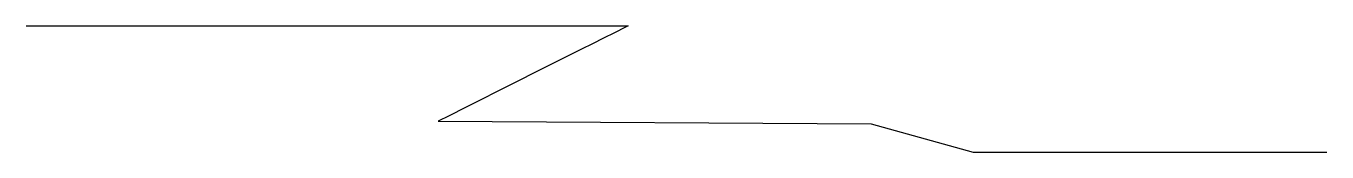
# Model space of a CAD drawing. Header units: metres. Extents: x -169 to 304, y 1601 to 1647.
import ezdxf

# ---------------------------------------------------------------- set-up
doc = ezdxf.new("R2010")
doc.units = ezdxf.units.M

msp = doc.modelspace()

# ---------------------------------------------------------------- linework, layer by layer
msp.add_lwpolyline([(-169.42, 1647), (49.8, 1647), (43.8, 1644), (41.8, 1643), (35.8, 1640), (33.8, 1639), (25.8, 1635), (23.8, 1634), (17.8, 1631), (15.82, 1630), (9.86, 1627), (7.88, 1626), (-9.38, 1617.31), (-15.42, 1614.29), (-19.42, 1612.29), (138.22, 1611.29), (175.37, 1601.04), (304.19, 1601.04)])

doc.saveas('drawing.dxf')
